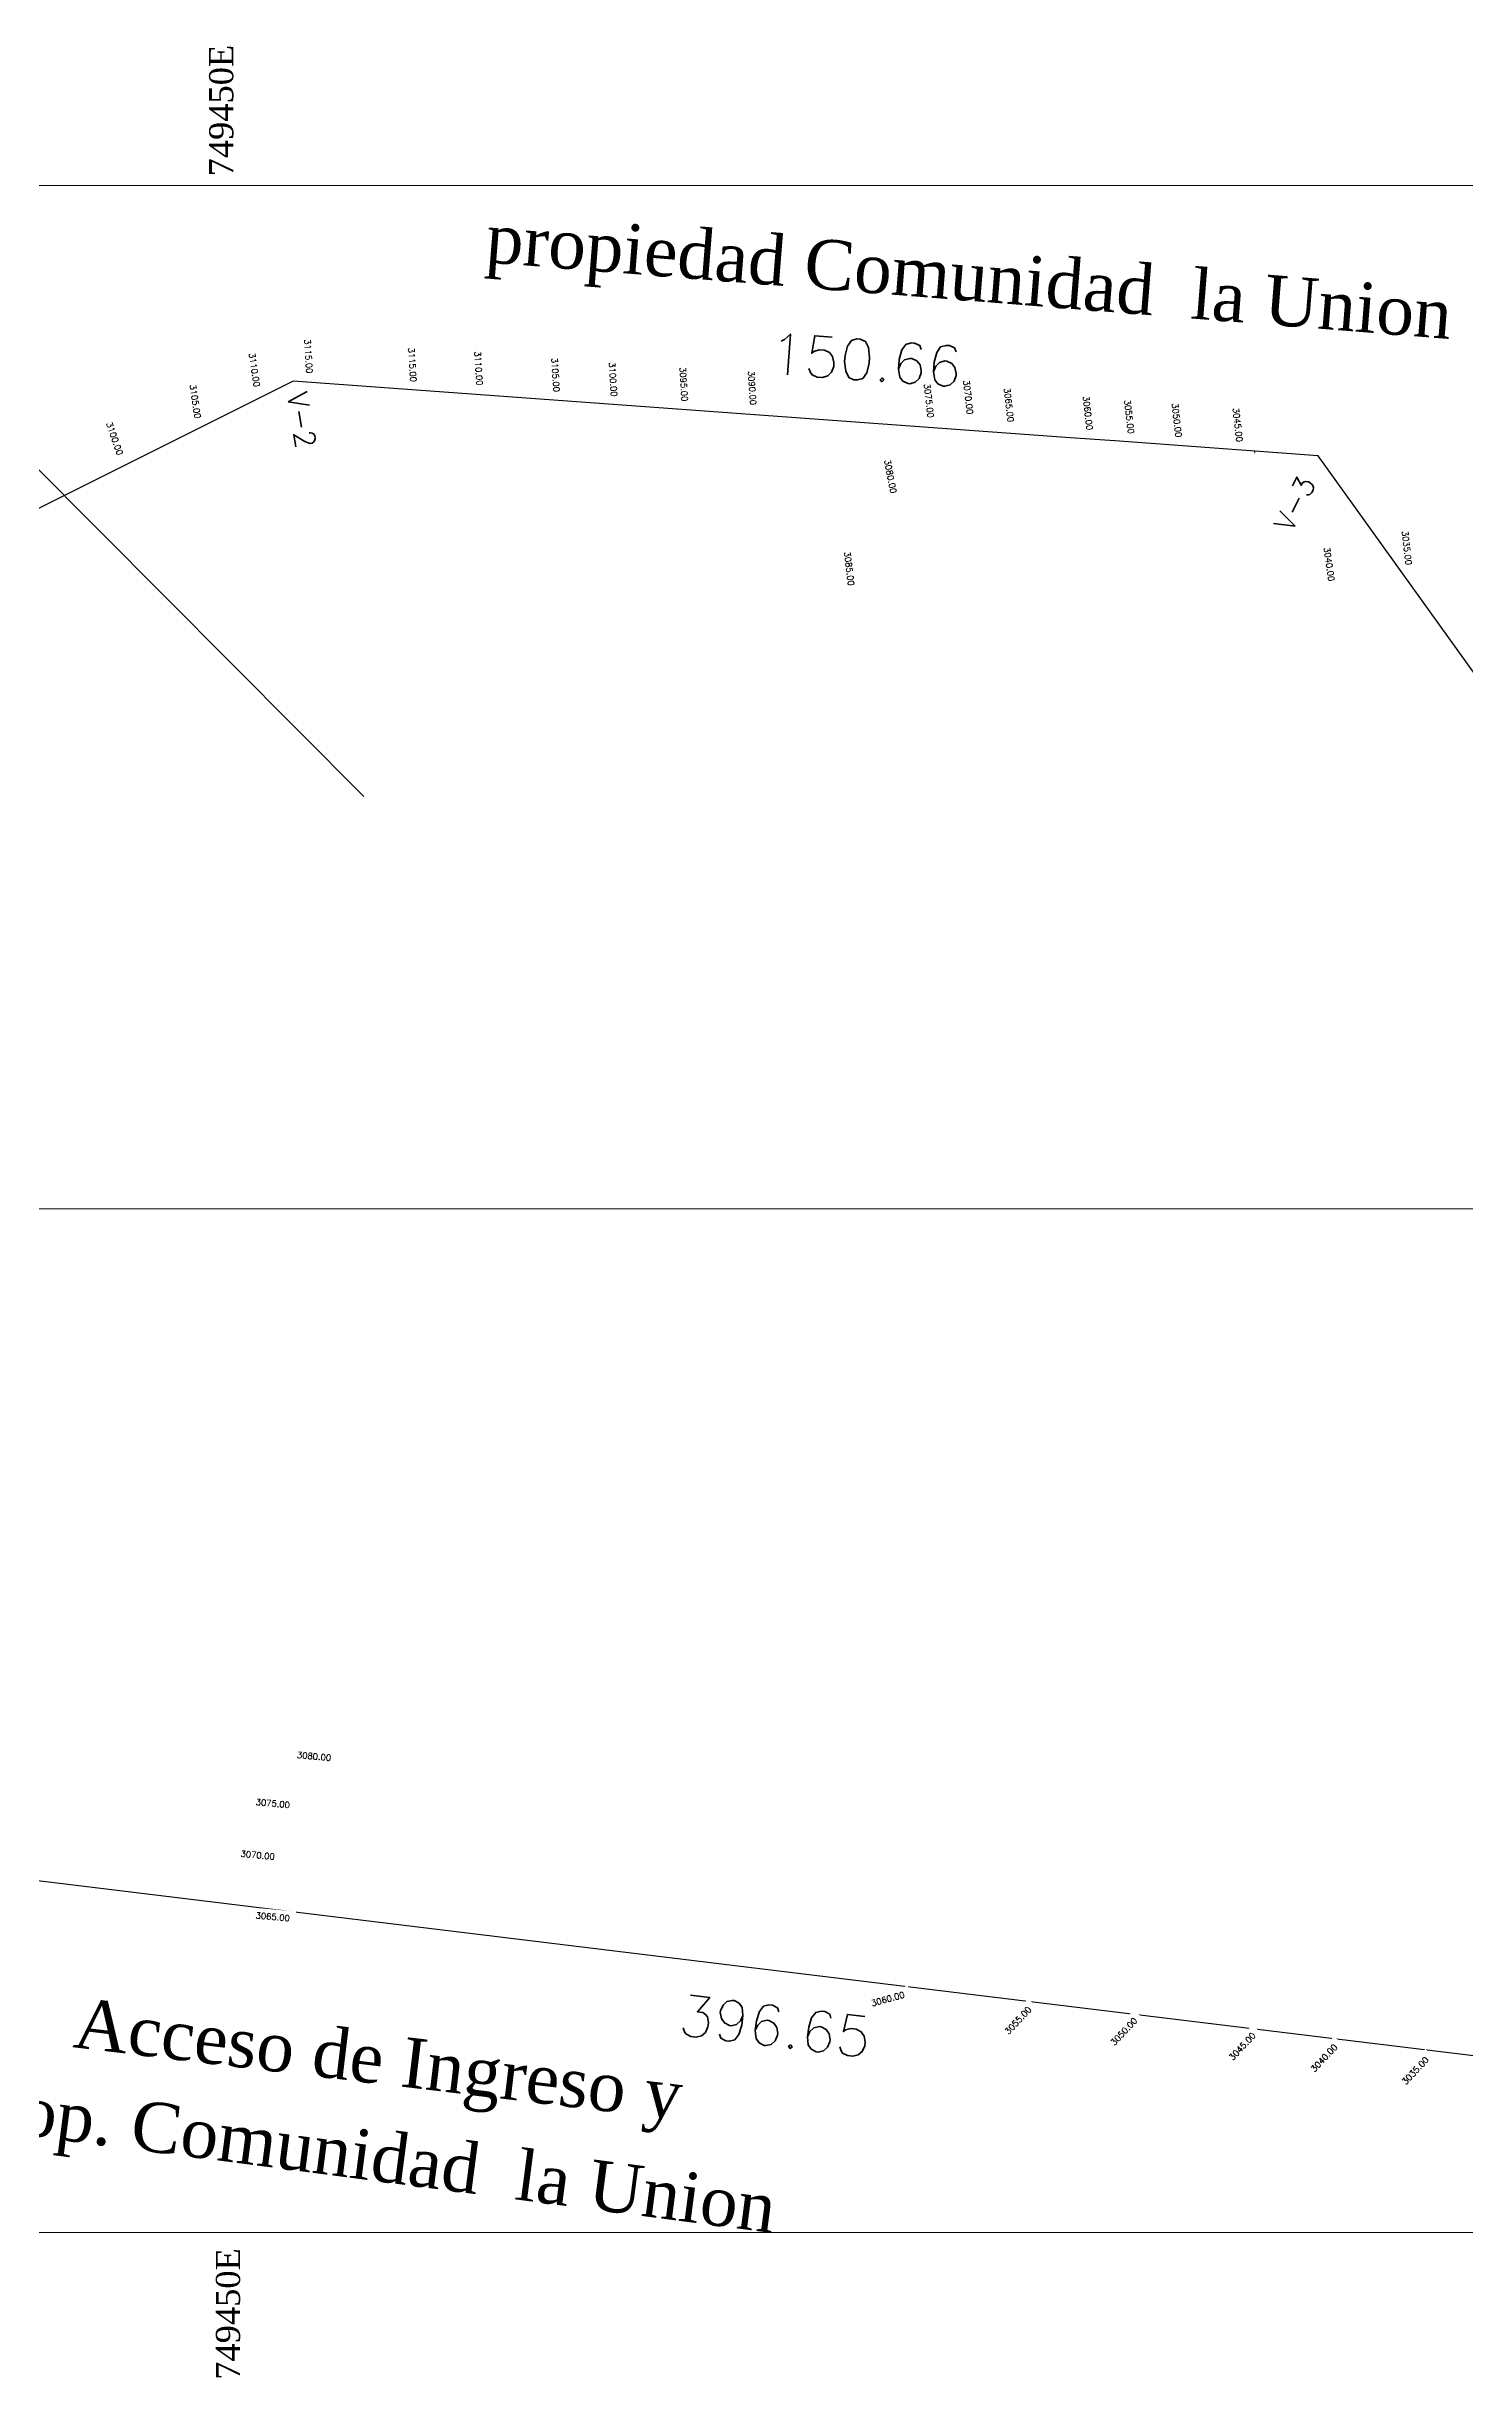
# Model space of a CAD drawing. Header units: metres. Extents: x 706327 to 709352, y 8490049 to 8490642.
# Drawn here: x 707778.8 to 707862, y 8490413.7 to 8490550.4 of the extents above; entities that cross this region are included whole.
import ezdxf
from ezdxf.enums import TextEntityAlignment as Align

# ---------------------------------------------------------------- set-up
doc = ezdxf.new("R2010")
doc.units = ezdxf.units.M
for name, color, linetype, lineweight in [('1-blanco', 7, 'Continuous', 25), ('2D Drafting - General_Pen_No__1', 7, 'Continuous', 13), ('auxiliar', 1, 'Continuous', 9), ('CUADROS', 9, 'Continuous', 20)]:
    doc.layers.add(name, color=color, linetype=linetype, lineweight=lineweight)
for name, color, linetype in [('C-SSWR-PIPE-PATT', 7, 'Continuous'), ('C-TOPO-MAJR', 9, 'Continuous'), ('C-TOPO-MINR', 8, 'Continuous'), ('C-TOPO-MINR-N', 11, 'Continuous')]:
    doc.layers.add(name, color=color, linetype=linetype)
doc.styles.add('L120', font='times.ttf', dxfattribs={"height": 3})
doc.styles.get("Standard").update_dxf_attribs({"font": 'simplex.shx'})

msp = doc.modelspace()

# ---------------------------------------------------------------- linework, layer by layer
at = {"layer": 'C-SSWR-PIPE-PATT', "elevation": 5839.497, "flags": 128}
for points in [[(707838.779, 8490527.4268), (707793.2225, 8490530.7407), (707751.7582, 8490510.0202), (707751.7582, 8490510.0202), (707720.3221, 8490473.0398)], [(707841.4009, 8490527.236), (707838.779, 8490527.4268)], [(707720.3221, 8490473.0398), (707720.3221, 8490473.0398), (707720.3221, 8490473.0398), (707720.3221, 8490473.0398), (707720.3221, 8490473.0398), (707720.3221, 8490473.0398), (707716.9019, 8490457.5735), (707716.9019, 8490457.5735), (707743.9125, 8490447.0398), (707743.9125, 8490447.0398), (707743.9125, 8490447.0398), (707743.9125, 8490447.0398), (707743.9125, 8490447.0398), (707743.9125, 8490447.0398), (707743.9125, 8490447.0398), (707901.4078, 8490427.8398), (707916.9738, 8490428.1723), (707918.0902, 8490436.1788), (707918.0902, 8490436.1788), (707918.0902, 8490436.1788), (707918.0902, 8490436.1788), (707853.3268, 8490526.3685), (707841.4009, 8490527.236)]]:
    msp.add_lwpolyline(points, dxfattribs=at)
at = {"layer": 'C-TOPO-MAJR', "color": 34, "linetype": 'Continuous', "lineweight": 5, "elevation": 5839.497}
msp.add_lwpolyline([(707794.2648, 8490530.6649), (707794.2648, 8490530.6649)], close=True, dxfattribs=at)
at = {"layer": 'C-TOPO-MINR', "color": 136, "linetype": 'Continuous', "lineweight": 0, "elevation": 5839.497}
for points in [[(707792.4884, 8490530.3739), (707792.4871, 8490530.382)], [(707792.8822, 8490530.4445), (707792.8822, 8490530.4449)], [(707849.62, 8490526.5301), (707849.5981, 8490526.6397)]]:
    msp.add_lwpolyline(points, dxfattribs=at)
at = {"layer": 'C-TOPO-MINR-N', "lineweight": 5}
for p, q in [((707709.2064, 8490542.2198, 5839.497), (707929.2064, 8490542.2198, 5839.497)), ((707709.2064, 8490482.2198, 5839.497), (707929.2064, 8490482.2198, 5839.497)), ((707709.2064, 8490422.2198, 5839.497), (707929.2064, 8490422.2198, 5839.497))]:
    msp.add_line(p, q, dxfattribs=at)
at = {"layer": 'CUADROS', "color": 7, "elevation": 5839.497, "flags": 128}
msp.add_lwpolyline([(707758.455, 8490545.4807), (707758.455, 8490545.4807), (707758.455, 8490545.4807), (707797.3753, 8490506.3991)], dxfattribs=at)

# ---------------------------------------------------------------- texts
at = {"layer": '1-blanco', "linetype": 'Continuous', "lineweight": 9, "style": 'L120'}
for s, height, rotation, p in [('749450E', 1.41439, 90, (707790.1379, 8490550.4582, 5839.497)), ('Acceso de Ingreso y', 2.917182, 353.162079, (707815.7467, 8490427.9517, -11678.994)), ('   la prop. Comunidad  la Union ', 2.917182, 352.5384, (707822.2959, 8490421.1801, -11678.994)), ('749450E', 1.41439, 90, (707790.5331, 8490421.3019, 5839.497))]:
    msp.add_text(s, height=height, rotation=rotation, dxfattribs=at).set_placement(p, align=Align.BOTTOM_RIGHT)
at = {"layer": 'auxiliar', "char_height": 1.2, "attachment_point": 5}
for s, insert, rotation in [('\\A1;V-2', (707793.7204, 8490528.467, 5839.497), 279.779958), ('\\A1;V-3', (707851.9587, 8490523.562, 5839.497), 63.457938)]:
    msp.add_mtext(s, dxfattribs=dict(at, insert=insert, rotation=rotation))

# ---------------------------------------------------------------- next in the draw order: texts
at = {"layer": 'C-TOPO-MAJR', "color": 34, "linetype": 'Continuous', "lineweight": 0, "char_height": 0.36, "attachment_point": 5, "bg_fill": 3, "box_fill_scale": 1.705556, "bg_fill_color": 256, "bg_fill_true_color": 13158600, "bg_fill_transparency": 0}
for s, insert, width, rotation in [('3110.00', (707790.9547, 8490531.4017, 5837.497), 2.146971, 278.575725), ('3115.00', (707794.1218, 8490532.1999, 5839.497), 2.008457, 273.683257), ('3115.00', (707800.2144, 8490531.6985, 7083.497), 2.008457, 273.683257), ('3110.00', (707804.0995, 8490531.4894, 7083.497), 2.008457, 273.683257), ('3105.00', (707808.609, 8490531.1103, 7083.497), 2.008457, 273.683257), ('3100.00', (707811.9819, 8490530.8408, 7083.497), 2.008457, 273.683257), ('3095.00', (707816.1255, 8490530.5603, 7083.497), 2.008457, 273.683257), ('3090.00', (707820.1392, 8490530.3425, 7083.497), 2.008457, 273.683257), ('3105.00', (707787.4866, 8490529.5509, 5837.497), 2.146971, 278.575725), ('3075.00', (707830.4996, 8490529.5935, 7083.497), 2.008457, 276.587748), ('3070.00', (707832.8052, 8490529.7967, 5839.497), 2.008457, 276.587748), ('3065.00', (707835.1912, 8490529.3425, 5839.497), 2.008457, 276.587748), ('3060.00', (707839.8196, 8490528.8689, 5839.497), 2.008457, 276.587748), ('3100.00', (707782.7563, 8490527.3759, 5837.497), 2.146971, 289.21675), ('3055.00', (707842.2472, 8490528.6511, 5839.497), 2.008457, 276.587748), ('3050.00', (707845.0345, 8490528.4483, 5839.497), 2.008457, 276.587748), ('3045.00', (707848.6051, 8490528.1811, 5839.497), 2.008457, 276.587748), ('3080.00', (707828.2448, 8490525.1538, 7083.497), 2.008457, 280.662212), ('3035.00', (707858.5246, 8490520.9624, 5839.497), 2.008457, 276.587748), ('3085.00', (707825.8281, 8490519.7495, 7083.497), 2.008457, 277.027078), ('3040.00', (707853.9695, 8490520.0107, 5839.497), 2.008457, 278.136999), ('3080.00', (707794.452, 8490450.1313, 7073.497), 2.146971, 354.887132), ('3075.00', (707792.0328, 8490447.3696, 7073.497), 2.146971, 354.887132), ('3070.00', (707791.1442, 8490444.338, 7073.497), 2.146971, 354.887132), ('3065.00', (707792.0272, 8490440.7267, 7073.497), 2.146971, 354.887132), ('3060.00', (707828.0932, 8490435.9119, 7073.497), 2.146971, 15.49897), ('3055.00', (707835.7281, 8490434.6523, 5839.497), 2.146971, 46.858452), ('3050.00', (707841.9334, 8490434.0004, 5839.497), 2.146971, 46.858452), ('3045.00', (707848.875, 8490433.1284, 5839.497), 2.146971, 46.858452), ('3040.00', (707853.6705, 8490432.4534, 5839.497), 2.146971, 46.858452), ('3035.00', (707859.0204, 8490431.7091, 5839.497), 2.146971, 46.858452)]:
    msp.add_mtext(s, dxfattribs=dict(at, insert=insert, width=width, rotation=rotation))

# ---------------------------------------------------------------- next in the draw order: texts
at = {"layer": '1-blanco', "linetype": 'Continuous', "lineweight": 9, "style": 'L120'}
msp.add_text('   propiedad Comunidad  la Union ', height=2.917182, rotation=355.444636, dxfattribs=at).set_placement((707862.0725, 8490532.249, -11678.994), align=Align.BOTTOM_RIGHT)
at = {"layer": '2D Drafting - General_Pen_No__1', "char_height": 2.4, "attachment_point": 5}
for s, insert, rotation in [('\\A1;150.66', (707826.8029, 8490531.9789, 5839.497), 355.83941), ('\\A1;396.65', (707821.4904, 8490434.3156, 5839.497), 353.049457)]:
    msp.add_mtext(s, dxfattribs=dict(at, insert=insert, rotation=rotation))

doc.saveas('drawing.dxf')
